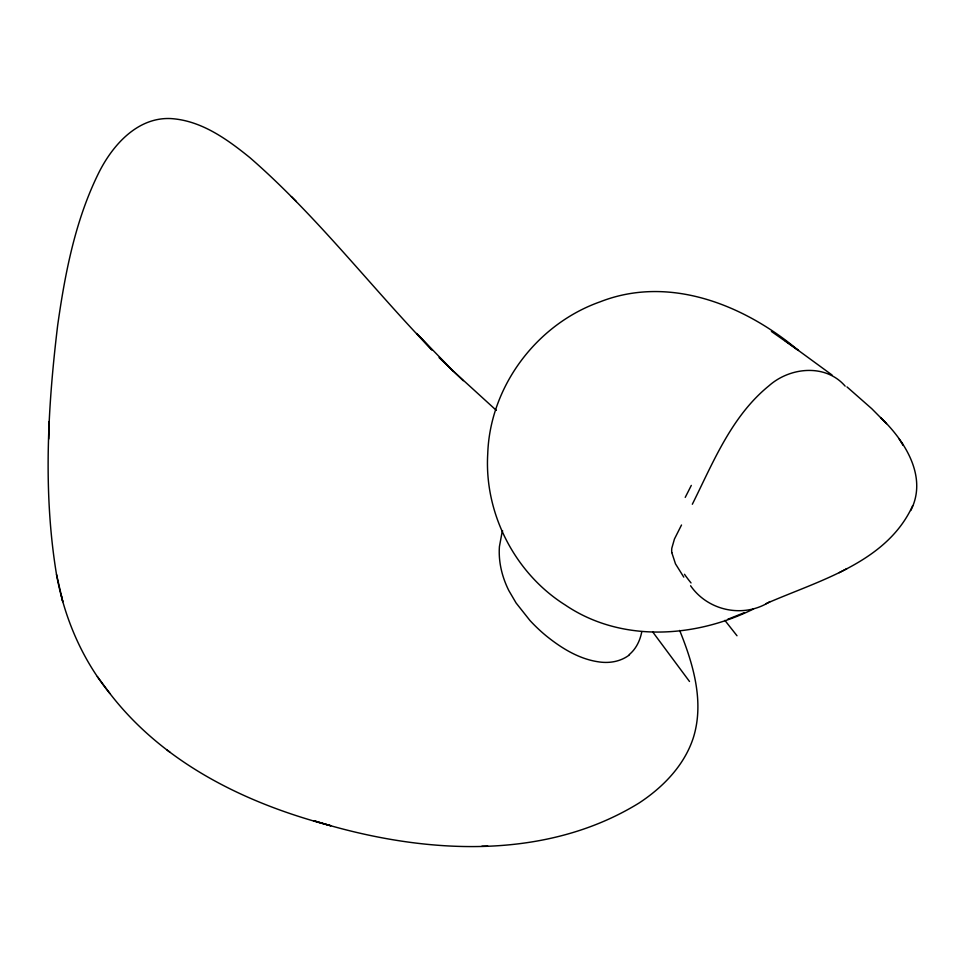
<?xml version="1.0" encoding="UTF-8"?>
<svg xmlns="http://www.w3.org/2000/svg" width="965" height="965" viewBox="0 0 965 965"><rect width="100%" height="100%" fill="white"/><g stroke="black" fill="none" stroke-linecap="round" stroke-linejoin="round"><path stroke-width="1.45" d="M496.336 410.378L452.826 370.693L416.675 333.468L431.97 349.981C370.644 286.569 316.713 215.75 249.959 157.693C227.04 139.141 201.154 120.396 170.66 118.562C137.211 117.067 112.278 145.558 98.671 172.988C75.161 220.527 65.053 273.276 57.659 325.398C47.707 407.833 42.943 492.078 56.501 574.404C64.305 617.697 82.025 659.312 109.901 693.509C164.014 763.761 246.726 803.833 330.826 825.75L313.951 820.781C418.726 853.35 542.089 862.734 639.059 803.025C663.148 787.199 684.655 765.149 693.521 737.151C704.402 701.471 693.159 663.751 679.662 630.434M48.781 438.991L49.167 421.536M641.773 631.629C640.193 640.326 636.164 648.854 629.264 654.559M765.764 603.764C818.211 580.641 886.594 562.993 912.637 505.769M910.743 510.521C928.065 476.831 904.688 440.607 880.587 417.531L886.497 423.659M692.327 504.249C713.268 462.211 731.53 416.144 769.021 385.747C789.985 367.098 825.63 363.467 845.159 386.133M681.507 525.008L674.451 539.001L671.821 548.18A28.793 23.594 13.9 0 0 671.797 552.631M839.224 572.691L846.932 568.59M770.022 601.545C744.148 618.444 708.238 611.255 690.59 585.755M771.409 331.441L798.465 350.476C744.727 305.085 669.336 274.627 600.121 301.828C536.721 324.168 489.943 386.422 487.735 453.827C484.128 513.296 514.791 573.282 565.249 605.007C621.086 642.859 694.957 637.949 753.508 608.999M727.634 619.349L744.341 612.666M481.885 846.221L487.82 846.16M784.714 340.416L832.107 375.059M167.114 750.082L169.9 752.157M846.981 386.905L871.793 408.726L883.65 420.704M463.236 380.705L439.147 357.508L452.826 370.693M291.406 196.571L296.352 201.516M724.884 620.374L736.995 635.754M652.738 631.966L689.493 681.471M97.344 676.549L109.901 693.509M683.787 577.118L675.488 563.862L671.809 552.631M899.199 439.135L903.204 445.191L901.491 442.597M60.928 593.692L62.773 601.69L56.501 574.404M691.024 582.92A127.091 56.718 74.1 0 1 684.487 574.284M691.302 485.407A136.005 11.677 -64.1 0 1 685.222 497.385M629.506 654.825A50.771 40.651 40.9 0 1 597.697 661.713C578.288 658.661 561.039 647.853 545.997 635.694A132.048 105.716 40.9 0 1 529.906 620.435L516.094 602.992L508.844 590.604A90.288 72.291 40.9 0 1 499.424 546.6L501.957 532.849A77.514 62.062 40.9 0 1 502.632 530.798"/></g></svg>
